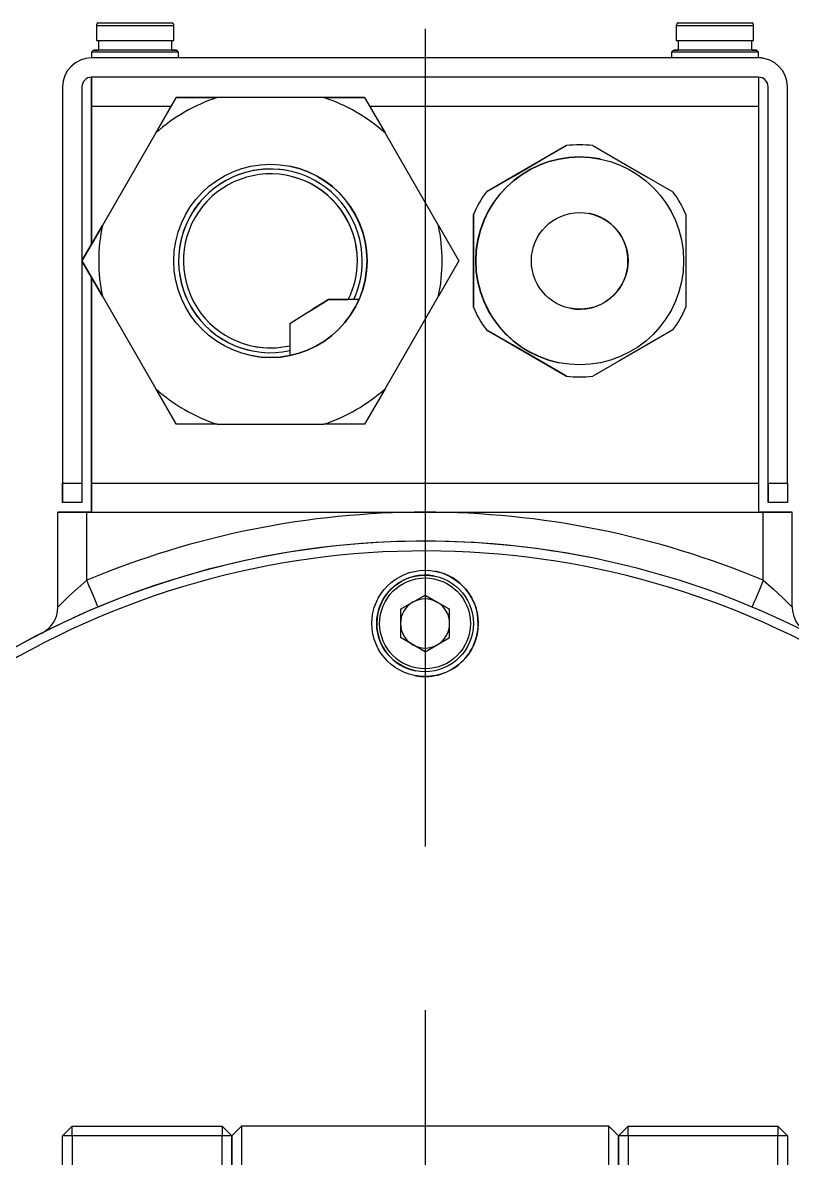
# Model space of a CAD drawing. Extents: x 4154 to 4364, y 2392 to 2546.
# Drawn here: x 4268.57 to 4274.85, y 2464.67 to 2473.93 of the extents above; entities that cross this region are included whole.
import ezdxf

# ---------------------------------------------------------------- set-up
doc = ezdxf.new("R2010")
doc.units = 0
doc.header["$LTSCALE"] = 1.5
doc.header["$MEASUREMENT"] = 0
doc.linetypes.add('CENTER', pattern=[10.16, 6.35, -1.27, 1.27, -1.27])
doc.layers.get('0').update_dxf_attribs({"color": 2})
doc.layers.add('SL', color=7, linetype='Continuous')

msp = doc.modelspace()

# ---------------------------------------------------------------- linework, layer by layer
at = {"color": 7, "linetype": 'Continuous'}
for p, q in [((4269.17588, 2473.90887), (4269.17588, 2473.78709)), ((4269.17588, 2473.90887), (4269.1799, 2473.90887)), ((4269.1799, 2473.90887), (4269.20852, 2473.90887)), ((4269.18744, 2473.93173), (4269.18753, 2473.93173)), ((4269.18753, 2473.93173), (4269.20476, 2473.93173)), ((4269.20476, 2473.93173), (4269.25003, 2473.93173)), ((4269.20852, 2473.90887), (4269.26227, 2473.90887)), ((4269.25003, 2473.93173), (4269.31892, 2473.93173)), ((4269.26227, 2473.90887), (4269.33636, 2473.90887)), ((4269.31892, 2473.93173), (4269.40467, 2473.93173)), ((4269.33636, 2473.90887), (4269.42422, 2473.90887)), ((4269.40467, 2473.93173), (4269.4989, 2473.93173)), ((4269.42422, 2473.90887), (4269.51803, 2473.90887)), ((4269.4989, 2473.93173), (4269.59237, 2473.93173)), ((4269.51803, 2473.90887), (4269.60946, 2473.90887)), ((4269.59237, 2473.93173), (4269.67595, 2473.93173)), ((4269.60946, 2473.90887), (4269.69038, 2473.90887)), ((4269.67595, 2473.93173), (4269.74145, 2473.93173)), ((4269.69038, 2473.90887), (4269.75362, 2473.90887)), ((4269.74145, 2473.93173), (4269.78246, 2473.93173)), ((4269.75362, 2473.90887), (4269.79353, 2473.90887)), ((4269.78246, 2473.93173), (4269.79505, 2473.93173)), ((4269.79353, 2473.90887), (4269.80661, 2473.90887)), ((4269.80661, 2473.78709), (4269.80661, 2473.90887)), ((4273.90636, 2473.90887), (4273.90636, 2473.78709)), ((4273.90636, 2473.90887), (4273.91038, 2473.90887)), ((4273.91038, 2473.90887), (4273.93901, 2473.90887)), ((4273.91792, 2473.93173), (4273.91801, 2473.93173)), ((4273.91801, 2473.93173), (4273.93524, 2473.93173)), ((4273.93524, 2473.93173), (4273.98051, 2473.93173)), ((4273.93901, 2473.90887), (4273.99275, 2473.90887)), ((4273.98051, 2473.93173), (4274.0494, 2473.93173)), ((4273.99275, 2473.90887), (4274.06684, 2473.90887)), ((4274.0494, 2473.93173), (4274.13515, 2473.93173)), ((4274.06684, 2473.90887), (4274.1547, 2473.90887)), ((4274.13515, 2473.93173), (4274.22938, 2473.93173)), ((4274.1547, 2473.90887), (4274.24851, 2473.90887)), ((4274.22938, 2473.93173), (4274.32286, 2473.93173)), ((4274.24851, 2473.90887), (4274.33994, 2473.90887)), ((4274.32286, 2473.93173), (4274.40643, 2473.93173)), ((4274.33994, 2473.90887), (4274.42086, 2473.90887)), ((4274.40643, 2473.93173), (4274.47193, 2473.93173)), ((4274.42086, 2473.90887), (4274.4841, 2473.90887)), ((4274.47193, 2473.93173), (4274.51294, 2473.93173)), ((4274.4841, 2473.90887), (4274.52402, 2473.90887)), ((4274.51294, 2473.93173), (4274.52553, 2473.93173)), ((4274.52402, 2473.90887), (4274.53709, 2473.90887)), ((4274.53709, 2473.78709), (4274.53709, 2473.90887)), ((4269.17588, 2473.78709), (4269.1799, 2473.78709)), ((4269.1799, 2473.78709), (4269.20852, 2473.78709)), ((4269.19165, 2473.78709), (4269.19165, 2473.70824)), ((4269.19165, 2473.78709), (4269.19188, 2473.78709)), ((4269.19188, 2473.78709), (4269.20936, 2473.78709)), ((4269.20852, 2473.78709), (4269.26227, 2473.78709)), ((4269.20936, 2473.78709), (4269.25308, 2473.78709)), ((4269.25308, 2473.78709), (4269.31897, 2473.78709)), ((4269.26227, 2473.78709), (4269.33636, 2473.78709)), ((4269.31897, 2473.78709), (4269.4009, 2473.78709)), ((4269.33636, 2473.78709), (4269.42422, 2473.78709)), ((4269.4009, 2473.78709), (4269.49124, 2473.78709)), ((4269.42422, 2473.78709), (4269.51803, 2473.78709)), ((4269.49124, 2473.78709), (4269.58158, 2473.78709)), ((4269.51803, 2473.78709), (4269.60946, 2473.78709)), ((4269.58158, 2473.78709), (4269.66351, 2473.78709)), ((4269.60946, 2473.78709), (4269.69038, 2473.78709)), ((4269.66351, 2473.78709), (4269.72941, 2473.78709)), ((4269.69038, 2473.78709), (4269.75362, 2473.78709)), ((4269.72941, 2473.78709), (4269.77313, 2473.78709)), ((4269.75362, 2473.78709), (4269.79353, 2473.78709)), ((4269.77313, 2473.78709), (4269.79061, 2473.78709)), ((4269.79061, 2473.78709), (4269.79084, 2473.78709)), ((4269.79084, 2473.70824), (4269.79084, 2473.78709)), ((4269.79353, 2473.78709), (4269.80661, 2473.78709)), ((4273.90636, 2473.78709), (4273.91038, 2473.78709)), ((4273.91038, 2473.78709), (4273.93901, 2473.78709)), ((4273.92213, 2473.78709), (4273.92213, 2473.70824)), ((4273.92213, 2473.78709), (4273.92236, 2473.78709)), ((4273.92236, 2473.78709), (4273.93984, 2473.78709)), ((4273.93901, 2473.78709), (4273.99275, 2473.78709)), ((4273.93984, 2473.78709), (4273.98356, 2473.78709)), ((4273.98356, 2473.78709), (4274.04946, 2473.78709)), ((4273.99275, 2473.78709), (4274.06684, 2473.78709)), ((4274.04946, 2473.78709), (4274.13139, 2473.78709)), ((4274.06684, 2473.78709), (4274.1547, 2473.78709)), ((4274.13139, 2473.78709), (4274.22173, 2473.78709)), ((4274.1547, 2473.78709), (4274.24851, 2473.78709)), ((4274.22173, 2473.78709), (4274.31207, 2473.78709)), ((4274.24851, 2473.78709), (4274.33994, 2473.78709)), ((4274.31207, 2473.78709), (4274.394, 2473.78709)), ((4274.33994, 2473.78709), (4274.42086, 2473.78709)), ((4274.394, 2473.78709), (4274.45989, 2473.78709)), ((4274.42086, 2473.78709), (4274.4841, 2473.78709)), ((4274.45989, 2473.78709), (4274.50361, 2473.78709)), ((4274.4841, 2473.78709), (4274.52402, 2473.78709)), ((4274.50361, 2473.78709), (4274.52109, 2473.78709)), ((4274.52109, 2473.78709), (4274.52132, 2473.78709)), ((4274.52132, 2473.70824), (4274.52132, 2473.78709)), ((4274.52402, 2473.78709), (4274.53709, 2473.78709)), ((4269.15223, 2473.70824), (4269.13646, 2473.69248)), ((4269.13646, 2473.69248), (4269.13646, 2473.64517)), ((4269.1366, 2473.69248), (4269.13646, 2473.69248)), ((4269.15379, 2473.69248), (4269.1366, 2473.69248)), ((4269.19833, 2473.69248), (4269.15379, 2473.69248)), ((4269.1802, 2473.70824), (4269.15427, 2473.70824)), ((4269.15427, 2473.70824), (4269.15828, 2473.70824)), ((4269.15828, 2473.70824), (4269.19165, 2473.70824)), ((4269.23377, 2473.70824), (4269.1802, 2473.70824)), ((4269.26659, 2473.69248), (4269.19833, 2473.69248)), ((4269.31022, 2473.70824), (4269.23377, 2473.70824)), ((4269.35305, 2473.69248), (4269.26659, 2473.69248)), ((4269.40275, 2473.70824), (4269.31022, 2473.70824)), ((4269.45071, 2473.69248), (4269.35305, 2473.69248)), ((4269.50314, 2473.70824), (4269.40275, 2473.70824)), ((4269.55165, 2473.69248), (4269.45071, 2473.69248)), ((4269.60248, 2473.70824), (4269.50314, 2473.70824)), ((4269.6477, 2473.69248), (4269.55165, 2473.69248)), ((4269.69193, 2473.70824), (4269.60248, 2473.70824)), ((4269.73107, 2473.69248), (4269.6477, 2473.69248)), ((4269.76355, 2473.70824), (4269.69193, 2473.70824)), ((4269.79502, 2473.69248), (4269.73107, 2473.69248)), ((4269.81098, 2473.70824), (4269.76355, 2473.70824)), ((4269.79084, 2473.70824), (4269.81891, 2473.70824)), ((4269.83435, 2473.69248), (4269.79502, 2473.69248)), ((4269.83, 2473.70824), (4269.81098, 2473.70824)), ((4269.81891, 2473.70824), (4269.83, 2473.70824)), ((4269.84603, 2473.69248), (4269.83026, 2473.70824)), ((4269.84603, 2473.69248), (4269.83435, 2473.69248)), ((4269.84603, 2473.64517), (4269.84603, 2473.69248)), ((4273.88271, 2473.70824), (4273.86694, 2473.69248)), ((4273.86694, 2473.69248), (4273.86694, 2473.64517)), ((4273.86708, 2473.69248), (4273.86694, 2473.69248)), ((4273.88428, 2473.69248), (4273.86708, 2473.69248)), ((4273.92881, 2473.69248), (4273.88428, 2473.69248)), ((4273.91068, 2473.70824), (4273.88475, 2473.70824)), ((4273.88475, 2473.70824), (4273.88876, 2473.70824)), ((4273.88876, 2473.70824), (4273.92213, 2473.70824)), ((4273.96425, 2473.70824), (4273.91068, 2473.70824)), ((4273.99707, 2473.69248), (4273.92881, 2473.69248)), ((4274.0407, 2473.70824), (4273.96425, 2473.70824)), ((4274.08353, 2473.69248), (4273.99707, 2473.69248)), ((4274.13323, 2473.70824), (4274.0407, 2473.70824)), ((4274.18119, 2473.69248), (4274.08353, 2473.69248)), ((4274.23362, 2473.70824), (4274.13323, 2473.70824)), ((4274.28213, 2473.69248), (4274.18119, 2473.69248)), ((4274.33296, 2473.70824), (4274.23362, 2473.70824)), ((4274.37818, 2473.69248), (4274.28213, 2473.69248)), ((4274.42241, 2473.70824), (4274.33296, 2473.70824)), ((4274.46155, 2473.69248), (4274.37818, 2473.69248)), ((4274.49403, 2473.70824), (4274.42241, 2473.70824)), ((4274.5255, 2473.69248), (4274.46155, 2473.69248)), ((4274.54146, 2473.70824), (4274.49403, 2473.70824)), ((4274.52132, 2473.70824), (4274.54939, 2473.70824)), ((4274.56483, 2473.69248), (4274.5255, 2473.69248)), ((4274.56048, 2473.70824), (4274.54146, 2473.70824)), ((4274.54939, 2473.70824), (4274.56048, 2473.70824)), ((4274.57651, 2473.69248), (4274.56074, 2473.70824)), ((4274.57651, 2473.69248), (4274.56483, 2473.69248)), ((4274.57651, 2473.64517), (4274.57651, 2473.69248)), ((4274.57651, 2473.64517), (4269.13646, 2473.64517)), ((4269.13646, 2473.64517), (4269.13646, 2473.64517)), ((4269.13646, 2473.64517), (4269.13646, 2473.64517)), ((4273.86694, 2473.64517), (4269.84603, 2473.64517)), ((4274.57651, 2473.64517), (4274.57651, 2473.64517)), ((4274.62318, 2473.64052), (4274.62318, 2473.64052)), ((4274.57651, 2473.48749), (4269.13646, 2473.48749)), ((4269.13646, 2473.32981), (4269.13646, 2473.48749)), ((4269.13646, 2473.48749), (4269.13646, 2473.32981)), ((4269.13646, 2473.48294), (4269.13646, 2473.48749)), ((4269.13646, 2473.48749), (4269.13646, 2473.48294)), ((4274.57651, 2473.48749), (4274.57651, 2473.48294)), ((4268.89993, 2473.40865), (4268.89993, 2473.40865)), ((4268.89993, 2473.40865), (4268.89993, 2470.17615)), ((4268.89993, 2473.40865), (4268.89993, 2470.17615)), ((4269.05762, 2473.40865), (4269.05762, 2472.00145)), ((4269.13646, 2473.46948), (4269.13646, 2473.48294)), ((4269.13646, 2473.48294), (4269.13646, 2473.46948)), ((4269.13646, 2473.44763), (4269.13646, 2473.46948)), ((4269.13646, 2473.46948), (4269.13646, 2473.44763)), ((4269.13646, 2473.41821), (4269.13646, 2473.44763)), ((4269.13646, 2473.44763), (4269.13646, 2473.41821)), ((4269.13646, 2473.38237), (4269.13646, 2473.41821)), ((4269.13646, 2473.41821), (4269.13646, 2473.38237)), ((4274.57651, 2473.48294), (4274.57651, 2473.46948)), ((4274.57651, 2473.46948), (4274.57651, 2473.44763)), ((4274.57651, 2473.44763), (4274.57651, 2473.41821)), ((4274.57651, 2473.41821), (4274.57651, 2473.38237)), ((4274.65535, 2473.40865), (4274.65535, 2473.40865)), ((4274.65535, 2470.17615), (4274.65535, 2473.40865)), ((4274.65535, 2470.17615), (4274.65535, 2473.40865)), ((4274.81304, 2470.17615), (4274.81304, 2473.40865)), ((4269.13646, 2473.34148), (4269.13646, 2473.38237)), ((4269.13646, 2473.38237), (4269.13646, 2473.34148)), ((4269.13646, 2473.29711), (4269.13646, 2473.34148)), ((4269.13646, 2473.34148), (4269.13646, 2473.29711)), ((4269.13646, 2473.32981), (4269.13646, 2473.32981)), ((4269.13646, 2473.32981), (4269.13646, 2473.32981)), ((4269.13646, 2473.32981), (4269.13646, 2473.32829)), ((4269.13646, 2473.32829), (4269.13646, 2473.32981)), ((4269.13646, 2473.32829), (4269.13646, 2473.3238)), ((4269.13646, 2473.3238), (4269.13646, 2473.32829)), ((4269.13646, 2473.3238), (4269.13646, 2473.31652)), ((4269.13646, 2473.31652), (4269.13646, 2473.3238)), ((4269.13646, 2473.31652), (4269.13646, 2473.30671)), ((4269.13646, 2473.30671), (4269.13646, 2473.31652)), ((4269.13646, 2473.30671), (4269.13646, 2473.29477)), ((4269.13646, 2473.29477), (4269.13646, 2473.30671)), ((4269.65972, 2473.03238), (4269.82632, 2473.32094)), ((4269.82632, 2473.32094), (4269.65972, 2473.03238)), ((4269.82632, 2473.32094), (4269.82632, 2473.32094)), ((4269.82632, 2473.32094), (4270.15952, 2473.32094)), ((4270.15952, 2473.32094), (4269.82632, 2473.32094)), ((4271.03053, 2473.32094), (4270.15952, 2473.32094)), ((4271.03053, 2473.32094), (4270.15952, 2473.32094)), ((4271.36373, 2473.32094), (4271.03053, 2473.32094)), ((4271.03053, 2473.32094), (4271.36373, 2473.32094)), ((4271.36373, 2473.32094), (4271.36373, 2473.32094)), ((4271.36373, 2473.32094), (4271.53033, 2473.03238)), ((4274.57651, 2473.38237), (4274.57651, 2473.34148)), ((4274.57651, 2473.34148), (4274.57651, 2473.29711)), ((4269.13646, 2473.25096), (4269.13646, 2473.29711)), ((4269.13646, 2473.29711), (4269.13646, 2473.25096)), ((4269.13646, 2473.29477), (4269.13646, 2473.28114)), ((4269.13646, 2473.28114), (4269.13646, 2473.29477)), ((4269.13646, 2473.28114), (4269.13646, 2473.26635)), ((4269.13646, 2473.26635), (4269.13646, 2473.28114)), ((4269.13646, 2473.26635), (4269.13646, 2473.25096)), ((4269.13646, 2473.25096), (4269.13646, 2473.26635)), ((4269.13646, 2472.12606), (4269.13646, 2473.25096)), ((4269.13646, 2473.25096), (4269.13646, 2472.12606)), ((4269.13646, 2473.25096), (4269.13646, 2472.12606)), ((4269.13646, 2472.12606), (4269.13646, 2473.25096)), ((4269.13646, 2473.25096), (4269.78592, 2473.25096)), ((4269.13646, 2473.25096), (4269.13646, 2473.25096)), ((4271.40412, 2473.25096), (4274.57651, 2473.25096)), ((4274.57651, 2473.29711), (4274.57651, 2473.25096)), ((4274.57651, 2473.25096), (4274.57651, 2470.17615)), ((4269.65972, 2473.03238), (4269.22422, 2472.27806)), ((4269.65972, 2473.03238), (4269.22422, 2472.27806)), ((4271.96583, 2472.27806), (4271.53033, 2473.03238)), ((4273.01177, 2472.92962), (4272.35687, 2472.55151)), ((4272.79952, 2472.80708), (4273.01177, 2472.92962)), ((4273.01177, 2472.92962), (4273.01177, 2472.92962)), ((4273.22412, 2472.92962), (4273.22412, 2472.92962)), ((4273.22412, 2472.92962), (4273.44138, 2472.80419)), ((4272.57413, 2472.67695), (4272.79952, 2472.80708)), ((4273.44138, 2472.80419), (4273.66677, 2472.67406)), ((4270.7428, 2472.72377), (4270.7428, 2472.72377)), ((4272.35687, 2472.55151), (4272.57413, 2472.67695)), ((4273.66677, 2472.67406), (4273.87903, 2472.55151)), ((4272.35687, 2472.55151), (4272.35687, 2472.55151)), ((4272.25069, 2472.36761), (4272.25069, 2471.61139)), ((4272.25069, 2472.36761), (4272.25069, 2472.36761)), ((4272.25069, 2472.12961), (4272.25069, 2472.36761)), ((4273.9852, 2472.36761), (4273.9852, 2472.12961)), ((4269.05762, 2471.9895), (4269.22422, 2472.27806)), ((4269.22422, 2472.27806), (4269.05762, 2471.9895)), ((4271.96583, 2472.27806), (4272.13243, 2471.9895)), ((4272.25069, 2471.87023), (4272.25069, 2472.12961)), ((4273.9852, 2472.12961), (4273.9852, 2471.87674)), ((4269.05762, 2471.9895), (4269.22422, 2471.70094)), ((4269.05762, 2471.9895), (4269.05762, 2471.9895)), ((4269.22422, 2471.70094), (4269.05762, 2471.9895)), ((4269.05762, 2471.97755), (4269.05762, 2470.17615)), ((4272.13243, 2471.9895), (4271.96583, 2471.70094)), ((4269.13646, 2470.17615), (4269.13646, 2471.85295)), ((4269.13646, 2471.85295), (4269.13646, 2470.17615)), ((4269.13646, 2471.85295), (4269.13646, 2470.17615)), ((4269.13646, 2470.17615), (4269.13646, 2471.85295)), ((4272.25069, 2471.62004), (4272.25069, 2471.87023)), ((4273.9852, 2471.87674), (4273.9852, 2471.62004)), ((4269.22422, 2471.70094), (4269.65972, 2470.94663)), ((4269.22422, 2471.70094), (4269.65972, 2470.94663)), ((4271.06807, 2471.67414), (4270.7527, 2471.47703)), ((4271.06807, 2471.67414), (4270.75271, 2471.47703)), ((4271.01111, 2471.63854), (4270.98506, 2471.62226)), ((4270.98506, 2471.62226), (4271.01111, 2471.63854)), ((4271.01111, 2471.63854), (4270.98506, 2471.62226)), ((4270.98506, 2471.62226), (4271.01111, 2471.63854)), ((4271.01111, 2471.63854), (4270.98506, 2471.62226)), ((4270.98506, 2471.62226), (4271.01111, 2471.63854)), ((4271.01111, 2471.63854), (4270.98506, 2471.62226)), ((4270.98506, 2471.62226), (4271.01111, 2471.63854)), ((4271.01111, 2471.63854), (4270.98506, 2471.62226)), ((4270.98506, 2471.62226), (4271.01111, 2471.63854)), ((4271.01111, 2471.63854), (4270.98506, 2471.62226)), ((4270.98506, 2471.62226), (4271.01111, 2471.63854)), ((4271.01414, 2471.64043), (4270.98923, 2471.62486)), ((4270.98923, 2471.62486), (4271.01414, 2471.64043)), ((4271.01414, 2471.64043), (4270.98923, 2471.62486)), ((4270.98923, 2471.62486), (4271.01414, 2471.64043)), ((4271.01414, 2471.64043), (4270.98923, 2471.62486)), ((4270.98923, 2471.62486), (4271.01414, 2471.64043)), ((4271.01414, 2471.64043), (4270.98923, 2471.62486)), ((4270.98923, 2471.62486), (4271.01414, 2471.64043)), ((4271.01414, 2471.64043), (4270.98923, 2471.62486)), ((4270.98923, 2471.62486), (4271.01414, 2471.64043)), ((4271.01414, 2471.64043), (4270.98923, 2471.62486)), ((4270.98923, 2471.62486), (4271.01414, 2471.64043)), ((4271.0391, 2471.65603), (4271.01111, 2471.63854)), ((4271.01111, 2471.63854), (4271.0391, 2471.65603)), ((4271.0391, 2471.65603), (4271.01111, 2471.63854)), ((4271.01111, 2471.63854), (4271.0391, 2471.65603)), ((4271.0391, 2471.65603), (4271.01111, 2471.63854)), ((4271.01111, 2471.63854), (4271.0391, 2471.65603)), ((4271.0391, 2471.65603), (4271.01111, 2471.63854)), ((4271.01111, 2471.63854), (4271.0391, 2471.65603)), ((4271.0391, 2471.65603), (4271.01111, 2471.63854)), ((4271.01111, 2471.63854), (4271.0391, 2471.65603)), ((4271.0391, 2471.65603), (4271.01111, 2471.63854)), ((4271.01111, 2471.63854), (4271.0391, 2471.65603)), ((4271.04069, 2471.65702), (4271.01414, 2471.64043)), ((4271.01414, 2471.64043), (4271.04069, 2471.65702)), ((4271.04069, 2471.65702), (4271.01414, 2471.64043)), ((4271.01414, 2471.64043), (4271.04069, 2471.65702)), ((4271.04069, 2471.65702), (4271.01414, 2471.64043)), ((4271.01414, 2471.64043), (4271.04069, 2471.65702)), ((4271.04069, 2471.65702), (4271.01414, 2471.64043)), ((4271.01414, 2471.64043), (4271.04069, 2471.65702)), ((4271.04069, 2471.65702), (4271.01414, 2471.64043)), ((4271.01414, 2471.64043), (4271.04069, 2471.65702)), ((4271.04069, 2471.65702), (4271.01414, 2471.64043)), ((4271.01414, 2471.64043), (4271.04069, 2471.65702)), ((4271.06807, 2471.67414), (4271.0391, 2471.65603)), ((4271.0391, 2471.65603), (4271.06807, 2471.67414)), ((4271.06807, 2471.67414), (4271.0391, 2471.65603)), ((4271.0391, 2471.65603), (4271.06807, 2471.67414)), ((4271.06807, 2471.67414), (4271.0391, 2471.65603)), ((4271.0391, 2471.65603), (4271.06807, 2471.67414)), ((4271.06807, 2471.67414), (4271.0391, 2471.65603)), ((4271.0391, 2471.65603), (4271.06807, 2471.67414)), ((4271.06807, 2471.67414), (4271.0391, 2471.65603)), ((4271.0391, 2471.65603), (4271.06807, 2471.67414)), ((4271.06807, 2471.67414), (4271.0391, 2471.65603)), ((4271.0391, 2471.65603), (4271.06807, 2471.67414)), ((4271.06807, 2471.67414), (4271.04069, 2471.65702)), ((4271.04069, 2471.65702), (4271.06807, 2471.67414)), ((4271.06807, 2471.67414), (4271.04069, 2471.65702)), ((4271.04069, 2471.65702), (4271.06807, 2471.67414)), ((4271.06807, 2471.67414), (4271.04069, 2471.65702)), ((4271.04069, 2471.65702), (4271.06807, 2471.67414)), ((4271.06807, 2471.67414), (4271.04069, 2471.65702)), ((4271.04069, 2471.65702), (4271.06807, 2471.67414)), ((4271.06807, 2471.67414), (4271.04069, 2471.65702)), ((4271.04069, 2471.65702), (4271.06807, 2471.67414)), ((4271.06807, 2471.67414), (4271.04069, 2471.65702)), ((4271.04069, 2471.65702), (4271.06807, 2471.67414)), ((4271.31762, 2471.67414), (4271.06807, 2471.67414)), ((4271.31762, 2471.67414), (4271.06807, 2471.67414)), ((4271.06807, 2471.67414), (4271.06807, 2471.67414)), ((4271.06807, 2471.67414), (4271.06807, 2471.67414)), ((4271.06807, 2471.67414), (4271.06807, 2471.67414)), ((4271.06807, 2471.67414), (4271.06807, 2471.67414)), ((4271.06807, 2471.67414), (4271.06807, 2471.67414)), ((4271.06807, 2471.67414), (4271.06807, 2471.67414)), ((4271.06807, 2471.67414), (4271.06807, 2471.67414)), ((4271.06807, 2471.67414), (4271.06807, 2471.67414)), ((4271.06807, 2471.67414), (4271.06807, 2471.67414)), ((4271.06807, 2471.67414), (4271.06807, 2471.67414)), ((4271.06807, 2471.67414), (4271.06807, 2471.67414)), ((4271.06807, 2471.67414), (4271.06807, 2471.67414)), ((4271.06807, 2471.67414), (4271.06807, 2471.67414)), ((4271.06807, 2471.67414), (4271.12841, 2471.67414)), ((4271.12841, 2471.67414), (4271.06807, 2471.67414)), ((4271.06807, 2471.67414), (4271.12841, 2471.67414)), ((4271.12841, 2471.67414), (4271.06807, 2471.67414)), ((4271.06807, 2471.67414), (4271.12841, 2471.67414)), ((4271.12841, 2471.67414), (4271.06807, 2471.67414)), ((4271.06807, 2471.67414), (4271.12841, 2471.67414)), ((4271.12841, 2471.67414), (4271.06807, 2471.67414)), ((4271.06807, 2471.67414), (4271.12841, 2471.67414)), ((4271.12841, 2471.67414), (4271.06807, 2471.67414)), ((4271.06807, 2471.67414), (4271.12841, 2471.67414)), ((4271.12841, 2471.67414), (4271.06807, 2471.67414)), ((4271.06807, 2471.67414), (4271.12841, 2471.67414)), ((4271.12841, 2471.67414), (4271.06807, 2471.67414)), ((4271.06807, 2471.67414), (4271.12841, 2471.67414)), ((4271.12841, 2471.67414), (4271.06807, 2471.67414)), ((4271.06807, 2471.67414), (4271.12841, 2471.67414)), ((4271.12841, 2471.67414), (4271.06807, 2471.67414)), ((4271.06807, 2471.67414), (4271.12841, 2471.67414)), ((4271.12841, 2471.67414), (4271.06807, 2471.67414)), ((4271.06807, 2471.67414), (4271.12841, 2471.67414)), ((4271.12841, 2471.67414), (4271.06807, 2471.67414)), ((4271.06807, 2471.67414), (4271.12841, 2471.67414)), ((4271.12841, 2471.67414), (4271.06807, 2471.67414)), ((4271.12841, 2471.67414), (4271.17957, 2471.67414)), ((4271.17957, 2471.67414), (4271.12841, 2471.67414)), ((4271.12841, 2471.67414), (4271.17957, 2471.67414)), ((4271.17957, 2471.67414), (4271.12841, 2471.67414)), ((4271.12841, 2471.67414), (4271.17957, 2471.67414)), ((4271.17957, 2471.67414), (4271.12841, 2471.67414)), ((4271.12841, 2471.67414), (4271.17957, 2471.67414)), ((4271.17957, 2471.67414), (4271.12841, 2471.67414)), ((4271.12841, 2471.67414), (4271.17957, 2471.67414)), ((4271.17957, 2471.67414), (4271.12841, 2471.67414)), ((4271.12841, 2471.67414), (4271.17957, 2471.67414)), ((4271.17957, 2471.67414), (4271.12841, 2471.67414)), ((4271.12841, 2471.67414), (4271.17957, 2471.67414)), ((4271.17957, 2471.67414), (4271.12841, 2471.67414)), ((4271.12841, 2471.67414), (4271.17957, 2471.67414)), ((4271.17957, 2471.67414), (4271.12841, 2471.67414)), ((4271.12841, 2471.67414), (4271.17957, 2471.67414)), ((4271.17957, 2471.67414), (4271.12841, 2471.67414)), ((4271.12841, 2471.67414), (4271.17957, 2471.67414)), ((4271.17957, 2471.67414), (4271.12841, 2471.67414)), ((4271.12841, 2471.67414), (4271.17957, 2471.67414)), ((4271.17957, 2471.67414), (4271.12841, 2471.67414)), ((4271.12841, 2471.67414), (4271.17957, 2471.67414)), ((4271.17957, 2471.67414), (4271.12841, 2471.67414)), ((4271.17957, 2471.67414), (4271.21375, 2471.67414)), ((4271.21375, 2471.67414), (4271.17957, 2471.67414)), ((4271.17957, 2471.67414), (4271.21375, 2471.67414)), ((4271.21375, 2471.67414), (4271.17957, 2471.67414)), ((4271.17957, 2471.67414), (4271.21375, 2471.67414)), ((4271.21375, 2471.67414), (4271.17957, 2471.67414)), ((4271.17957, 2471.67414), (4271.21375, 2471.67414)), ((4271.21375, 2471.67414), (4271.17957, 2471.67414)), ((4271.17957, 2471.67414), (4271.21375, 2471.67414)), ((4271.21375, 2471.67414), (4271.17957, 2471.67414)), ((4271.17957, 2471.67414), (4271.21375, 2471.67414)), ((4271.21375, 2471.67414), (4271.17957, 2471.67414)), ((4271.17957, 2471.67414), (4271.21375, 2471.67414)), ((4271.21375, 2471.67414), (4271.17957, 2471.67414)), ((4271.17957, 2471.67414), (4271.21375, 2471.67414)), ((4271.21375, 2471.67414), (4271.17957, 2471.67414)), ((4271.17957, 2471.67414), (4271.21375, 2471.67414)), ((4271.21375, 2471.67414), (4271.17957, 2471.67414)), ((4271.17957, 2471.67414), (4271.21375, 2471.67414)), ((4271.21375, 2471.67414), (4271.17957, 2471.67414)), ((4271.17957, 2471.67414), (4271.21375, 2471.67414)), ((4271.21375, 2471.67414), (4271.17957, 2471.67414)), ((4271.17957, 2471.67414), (4271.21375, 2471.67414)), ((4271.21375, 2471.67414), (4271.17957, 2471.67414)), ((4271.21375, 2471.67414), (4271.22575, 2471.67414)), ((4271.22575, 2471.67414), (4271.21375, 2471.67414)), ((4271.21375, 2471.67414), (4271.22575, 2471.67414)), ((4271.22575, 2471.67414), (4271.21375, 2471.67414)), ((4271.21375, 2471.67414), (4271.22575, 2471.67414)), ((4271.22575, 2471.67414), (4271.21375, 2471.67414)), ((4271.21375, 2471.67414), (4271.22575, 2471.67414)), ((4271.22575, 2471.67414), (4271.21375, 2471.67414)), ((4271.21375, 2471.67414), (4271.22575, 2471.67414)), ((4271.22575, 2471.67414), (4271.21375, 2471.67414)), ((4271.21375, 2471.67414), (4271.22575, 2471.67414)), ((4271.22575, 2471.67414), (4271.21375, 2471.67414)), ((4271.21375, 2471.67414), (4271.22575, 2471.67414)), ((4271.22575, 2471.67414), (4271.21375, 2471.67414)), ((4271.21375, 2471.67414), (4271.22575, 2471.67414)), ((4271.22575, 2471.67414), (4271.21375, 2471.67414)), ((4271.21375, 2471.67414), (4271.22575, 2471.67414)), ((4271.22575, 2471.67414), (4271.21375, 2471.67414)), ((4271.21375, 2471.67414), (4271.22575, 2471.67414)), ((4271.22575, 2471.67414), (4271.21375, 2471.67414)), ((4271.21375, 2471.67414), (4271.22575, 2471.67414)), ((4271.22575, 2471.67414), (4271.21375, 2471.67414)), ((4271.21375, 2471.67414), (4271.22575, 2471.67414)), ((4271.22575, 2471.67414), (4271.21375, 2471.67414)), ((4271.31762, 2471.67414), (4271.30459, 2471.67414)), ((4271.30459, 2471.67414), (4271.30459, 2471.67414)), ((4271.30459, 2471.67414), (4271.31762, 2471.67414)), ((4271.31762, 2471.67414), (4271.30459, 2471.67414)), ((4271.30459, 2471.67414), (4271.30459, 2471.67414)), ((4271.30459, 2471.67414), (4271.31762, 2471.67414)), ((4271.31762, 2471.67414), (4271.30459, 2471.67414)), ((4271.30459, 2471.67414), (4271.30459, 2471.67414)), ((4271.30459, 2471.67414), (4271.31762, 2471.67414)), ((4271.31762, 2471.67414), (4271.30459, 2471.67414)), ((4271.30459, 2471.67414), (4271.30459, 2471.67414)), ((4271.30459, 2471.67414), (4271.31762, 2471.67414)), ((4271.31762, 2471.67414), (4271.30459, 2471.67414)), ((4271.30459, 2471.67414), (4271.30459, 2471.67414)), ((4271.30459, 2471.67414), (4271.31762, 2471.67414)), ((4271.31762, 2471.67414), (4271.30459, 2471.67414)), ((4271.30459, 2471.67414), (4271.30459, 2471.67414)), ((4271.30459, 2471.67414), (4271.31762, 2471.67414)), ((4271.31762, 2471.67414), (4271.30459, 2471.67414)), ((4271.30459, 2471.67414), (4271.30459, 2471.67414)), ((4271.30459, 2471.67414), (4271.31762, 2471.67414)), ((4271.31762, 2471.67414), (4271.30459, 2471.67414)), ((4271.30459, 2471.67414), (4271.30459, 2471.67414)), ((4271.30459, 2471.67414), (4271.31762, 2471.67414)), ((4271.31762, 2471.67414), (4271.30459, 2471.67414)), ((4271.30459, 2471.67414), (4271.30459, 2471.67414)), ((4271.30459, 2471.67414), (4271.31762, 2471.67414)), ((4271.31762, 2471.67414), (4271.30459, 2471.67414)), ((4271.30459, 2471.67414), (4271.30459, 2471.67414)), ((4271.30459, 2471.67414), (4271.31762, 2471.67414)), ((4271.31762, 2471.67414), (4271.30459, 2471.67414)), ((4271.30459, 2471.67414), (4271.30459, 2471.67414)), ((4271.30459, 2471.67414), (4271.31762, 2471.67414)), ((4271.31762, 2471.67414), (4271.30459, 2471.67414)), ((4271.30459, 2471.67414), (4271.30459, 2471.67414)), ((4271.30459, 2471.67414), (4271.31762, 2471.67414)), ((4271.53033, 2470.94663), (4271.96583, 2471.70094)), ((4270.91278, 2471.57708), (4270.91039, 2471.57559)), ((4270.91039, 2471.57559), (4270.91278, 2471.57708)), ((4270.91278, 2471.57708), (4270.91039, 2471.57559)), ((4270.91039, 2471.57559), (4270.91278, 2471.57708)), ((4270.91278, 2471.57708), (4270.91039, 2471.57559)), ((4270.91039, 2471.57559), (4270.91278, 2471.57708)), ((4270.91278, 2471.57708), (4270.91039, 2471.57559)), ((4270.91039, 2471.57559), (4270.91278, 2471.57708)), ((4270.91278, 2471.57708), (4270.91039, 2471.57559)), ((4270.91039, 2471.57559), (4270.91278, 2471.57708)), ((4270.91278, 2471.57708), (4270.91039, 2471.57559)), ((4270.91039, 2471.57559), (4270.91278, 2471.57708)), ((4270.91641, 2471.57935), (4270.91106, 2471.57601)), ((4270.91106, 2471.57601), (4270.91641, 2471.57935)), ((4270.91641, 2471.57935), (4270.91106, 2471.57601)), ((4270.91106, 2471.57601), (4270.91641, 2471.57935)), ((4270.91641, 2471.57935), (4270.91106, 2471.57601)), ((4270.91106, 2471.57601), (4270.91641, 2471.57935)), ((4270.91641, 2471.57935), (4270.91106, 2471.57601)), ((4270.91106, 2471.57601), (4270.91641, 2471.57935)), ((4270.91641, 2471.57935), (4270.91106, 2471.57601)), ((4270.91106, 2471.57601), (4270.91641, 2471.57935)), ((4270.91641, 2471.57935), (4270.91106, 2471.57601)), ((4270.91106, 2471.57601), (4270.91641, 2471.57935)), ((4270.91106, 2471.57601), (4270.91106, 2471.57601)), ((4270.91106, 2471.57601), (4270.91106, 2471.57601)), ((4270.91106, 2471.57601), (4270.91106, 2471.57601)), ((4270.91106, 2471.57601), (4270.91106, 2471.57601)), ((4270.91106, 2471.57601), (4270.91106, 2471.57601)), ((4270.91106, 2471.57601), (4270.91106, 2471.57601)), ((4270.9199, 2471.58153), (4270.91278, 2471.57708)), ((4270.91278, 2471.57708), (4270.9199, 2471.58153)), ((4270.9199, 2471.58153), (4270.91278, 2471.57708)), ((4270.91278, 2471.57708), (4270.9199, 2471.58153)), ((4270.9199, 2471.58153), (4270.91278, 2471.57708)), ((4270.91278, 2471.57708), (4270.9199, 2471.58153)), ((4270.9199, 2471.58153), (4270.91278, 2471.57708)), ((4270.91278, 2471.57708), (4270.9199, 2471.58153)), ((4270.9199, 2471.58153), (4270.91278, 2471.57708)), ((4270.91278, 2471.57708), (4270.9199, 2471.58153)), ((4270.9199, 2471.58153), (4270.91278, 2471.57708)), ((4270.91278, 2471.57708), (4270.9199, 2471.58153)), ((4270.92692, 2471.58592), (4270.91641, 2471.57935)), ((4270.91641, 2471.57935), (4270.92692, 2471.58592)), ((4270.92692, 2471.58592), (4270.91641, 2471.57935)), ((4270.91641, 2471.57935), (4270.92692, 2471.58592)), ((4270.92692, 2471.58592), (4270.91641, 2471.57935)), ((4270.91641, 2471.57935), (4270.92692, 2471.58592)), ((4270.92692, 2471.58592), (4270.91641, 2471.57935)), ((4270.91641, 2471.57935), (4270.92692, 2471.58592)), ((4270.92692, 2471.58592), (4270.91641, 2471.57935)), ((4270.91641, 2471.57935), (4270.92692, 2471.58592)), ((4270.92692, 2471.58592), (4270.91641, 2471.57935)), ((4270.91641, 2471.57935), (4270.92692, 2471.58592)), ((4270.93151, 2471.58879), (4270.9199, 2471.58153)), ((4270.9199, 2471.58153), (4270.93151, 2471.58879)), ((4270.93151, 2471.58879), (4270.9199, 2471.58153)), ((4270.9199, 2471.58153), (4270.93151, 2471.58879)), ((4270.93151, 2471.58879), (4270.9199, 2471.58153)), ((4270.9199, 2471.58153), (4270.93151, 2471.58879)), ((4270.93151, 2471.58879), (4270.9199, 2471.58153)), ((4270.9199, 2471.58153), (4270.93151, 2471.58879)), ((4270.93151, 2471.58879), (4270.9199, 2471.58153)), ((4270.9199, 2471.58153), (4270.93151, 2471.58879)), ((4270.93151, 2471.58879), (4270.9199, 2471.58153)), ((4270.9199, 2471.58153), (4270.93151, 2471.58879)), ((4270.94224, 2471.59549), (4270.92692, 2471.58592)), ((4270.92692, 2471.58592), (4270.94224, 2471.59549)), ((4270.94224, 2471.59549), (4270.92692, 2471.58592)), ((4270.92692, 2471.58592), (4270.94224, 2471.59549)), ((4270.94224, 2471.59549), (4270.92692, 2471.58592)), ((4270.92692, 2471.58592), (4270.94224, 2471.59549)), ((4270.94224, 2471.59549), (4270.92692, 2471.58592)), ((4270.92692, 2471.58592), (4270.94224, 2471.59549)), ((4270.94224, 2471.59549), (4270.92692, 2471.58592)), ((4270.92692, 2471.58592), (4270.94224, 2471.59549)), ((4270.94224, 2471.59549), (4270.92692, 2471.58592)), ((4270.92692, 2471.58592), (4270.94224, 2471.59549)), ((4270.94728, 2471.59864), (4270.93151, 2471.58879)), ((4270.93151, 2471.58879), (4270.94728, 2471.59864)), ((4270.94728, 2471.59864), (4270.93151, 2471.58879)), ((4270.93151, 2471.58879), (4270.94728, 2471.59864)), ((4270.94728, 2471.59864), (4270.93151, 2471.58879)), ((4270.93151, 2471.58879), (4270.94728, 2471.59864)), ((4270.94728, 2471.59864), (4270.93151, 2471.58879)), ((4270.93151, 2471.58879), (4270.94728, 2471.59864)), ((4270.94728, 2471.59864), (4270.93151, 2471.58879)), ((4270.93151, 2471.58879), (4270.94728, 2471.59864)), ((4270.94728, 2471.59864), (4270.93151, 2471.58879)), ((4270.93151, 2471.58879), (4270.94728, 2471.59864)), ((4270.96184, 2471.60774), (4270.94224, 2471.59549)), ((4270.94224, 2471.59549), (4270.96184, 2471.60774)), ((4270.96184, 2471.60774), (4270.94224, 2471.59549)), ((4270.94224, 2471.59549), (4270.96184, 2471.60774)), ((4270.96184, 2471.60774), (4270.94224, 2471.59549)), ((4270.94224, 2471.59549), (4270.96184, 2471.60774)), ((4270.96184, 2471.60774), (4270.94224, 2471.59549)), ((4270.94224, 2471.59549), (4270.96184, 2471.60774)), ((4270.96184, 2471.60774), (4270.94224, 2471.59549)), ((4270.94224, 2471.59549), (4270.96184, 2471.60774)), ((4270.96184, 2471.60774), (4270.94224, 2471.59549)), ((4270.94224, 2471.59549), (4270.96184, 2471.60774)), ((4270.96671, 2471.61079), (4270.94728, 2471.59864)), ((4270.94728, 2471.59864), (4270.96671, 2471.61079)), ((4270.96671, 2471.61079), (4270.94728, 2471.59864)), ((4270.94728, 2471.59864), (4270.96671, 2471.61079)), ((4270.96671, 2471.61079), (4270.94728, 2471.59864)), ((4270.94728, 2471.59864), (4270.96671, 2471.61079)), ((4270.96671, 2471.61079), (4270.94728, 2471.59864)), ((4270.94728, 2471.59864), (4270.96671, 2471.61079)), ((4270.96671, 2471.61079), (4270.94728, 2471.59864)), ((4270.94728, 2471.59864), (4270.96671, 2471.61079)), ((4270.96671, 2471.61079), (4270.94728, 2471.59864)), ((4270.94728, 2471.59864), (4270.96671, 2471.61079)), ((4270.98506, 2471.62226), (4270.96184, 2471.60774)), ((4270.96184, 2471.60774), (4270.98506, 2471.62226)), ((4270.98506, 2471.62226), (4270.96184, 2471.60774)), ((4270.96184, 2471.60774), (4270.98506, 2471.62226)), ((4270.98506, 2471.62226), (4270.96184, 2471.60774)), ((4270.96184, 2471.60774), (4270.98506, 2471.62226)), ((4270.98506, 2471.62226), (4270.96184, 2471.60774)), ((4270.96184, 2471.60774), (4270.98506, 2471.62226)), ((4270.98506, 2471.62226), (4270.96184, 2471.60774)), ((4270.96184, 2471.60774), (4270.98506, 2471.62226)), ((4270.98506, 2471.62226), (4270.96184, 2471.60774)), ((4270.96184, 2471.60774), (4270.98506, 2471.62226)), ((4270.98923, 2471.62486), (4270.96671, 2471.61079)), ((4270.96671, 2471.61079), (4270.98923, 2471.62486)), ((4270.98923, 2471.62486), (4270.96671, 2471.61079)), ((4270.96671, 2471.61079), (4270.98923, 2471.62486)), ((4270.98923, 2471.62486), (4270.96671, 2471.61079)), ((4270.96671, 2471.61079), (4270.98923, 2471.62486)), ((4270.98923, 2471.62486), (4270.96671, 2471.61079)), ((4270.96671, 2471.61079), (4270.98923, 2471.62486)), ((4270.98923, 2471.62486), (4270.96671, 2471.61079)), ((4270.96671, 2471.61079), (4270.98923, 2471.62486)), ((4270.98923, 2471.62486), (4270.96671, 2471.61079)), ((4270.96671, 2471.61079), (4270.98923, 2471.62486)), ((4272.25069, 2471.61139), (4272.25069, 2471.62004)), ((4272.25069, 2471.61139), (4272.25069, 2471.61139)), ((4273.9852, 2471.62004), (4273.9852, 2471.61139)), ((4270.75271, 2471.47703), (4270.7527, 2471.47703)), ((4270.7527, 2471.47703), (4270.7527, 2471.21702)), ((4270.75271, 2471.47703), (4270.75271, 2471.21702)), ((4272.35687, 2471.42749), (4272.35687, 2471.42749)), ((4272.35687, 2471.42749), (4273.01177, 2471.04938)), ((4272.56912, 2471.30495), (4272.35687, 2471.42749)), ((4273.87903, 2471.42749), (4273.66176, 2471.30206)), ((4272.79451, 2471.17482), (4272.56912, 2471.30495)), ((4273.66176, 2471.30206), (4273.43638, 2471.17193)), ((4270.44724, 2471.25523), (4270.44724, 2471.25523)), ((4273.01177, 2471.04938), (4272.79451, 2471.17482)), ((4273.43638, 2471.17193), (4273.22412, 2471.04938)), ((4273.01177, 2471.04938), (4273.01177, 2471.04938)), ((4269.82632, 2470.65807), (4269.65972, 2470.94663)), ((4269.65972, 2470.94663), (4269.82632, 2470.65807)), ((4271.53033, 2470.94663), (4271.36373, 2470.65807)), ((4269.82632, 2470.65807), (4269.82632, 2470.65807)), ((4270.15952, 2470.65807), (4269.82632, 2470.65807)), ((4270.15952, 2470.65807), (4271.03053, 2470.65807)), ((4271.36373, 2470.65807), (4271.03053, 2470.65807)), ((4268.89993, 2470.17615), (4269.05762, 2470.17615)), ((4268.89993, 2470.17615), (4268.89993, 2470.14539)), ((4268.89993, 2470.14539), (4268.89993, 2470.17615)), ((4269.05762, 2470.17615), (4269.05762, 2470.14539)), ((4269.13646, 2470.17615), (4274.57651, 2470.17615)), ((4269.13646, 2470.17615), (4269.13646, 2470.17615)), ((4269.13646, 2470.13001), (4269.13646, 2470.17615)), ((4269.13646, 2470.17615), (4269.13646, 2470.13001)), ((4269.13646, 2470.17615), (4269.13646, 2470.16077)), ((4269.13646, 2470.16077), (4269.13646, 2470.17615)), ((4269.13646, 2470.16077), (4269.13646, 2470.14598)), ((4269.13646, 2470.14598), (4269.13646, 2470.16077)), ((4274.57651, 2470.17615), (4274.57651, 2470.13001)), ((4274.65535, 2470.17615), (4274.81304, 2470.17615)), ((4274.65535, 2470.14539), (4274.65535, 2470.17615)), ((4274.65535, 2470.17615), (4274.65535, 2470.14539)), ((4274.81304, 2470.17615), (4274.81304, 2470.14539)), ((4268.89993, 2470.14539), (4268.89993, 2470.11581)), ((4268.89993, 2470.11581), (4268.89993, 2470.14539)), ((4268.89993, 2470.11581), (4268.89993, 2470.08855)), ((4268.89993, 2470.08855), (4268.89993, 2470.11581)), ((4268.89993, 2470.08855), (4268.89993, 2470.06465)), ((4268.89993, 2470.06465), (4268.89993, 2470.08855)), ((4268.89993, 2470.06465), (4268.89993, 2470.04504)), ((4268.89993, 2470.04504), (4268.89993, 2470.06465)), ((4269.05762, 2470.14539), (4269.05762, 2470.11581)), ((4269.05762, 2470.11581), (4269.05762, 2470.08855)), ((4269.05762, 2470.08855), (4269.05762, 2470.06465)), ((4269.05762, 2470.06465), (4269.05762, 2470.04504)), ((4269.13646, 2470.14598), (4269.13646, 2470.13235)), ((4269.13646, 2470.13235), (4269.13646, 2470.14598)), ((4269.13646, 2470.13235), (4269.13646, 2470.1204)), ((4269.13646, 2470.1204), (4269.13646, 2470.13235)), ((4269.13646, 2470.08564), (4269.13646, 2470.13001)), ((4269.13646, 2470.13001), (4269.13646, 2470.08564)), ((4269.13646, 2470.1204), (4269.13646, 2470.1106)), ((4269.13646, 2470.1106), (4269.13646, 2470.1204)), ((4269.13646, 2470.1106), (4269.13646, 2470.10331)), ((4269.13646, 2470.10331), (4269.13646, 2470.1106)), ((4269.13646, 2470.10331), (4269.13646, 2470.09883)), ((4269.13646, 2470.09883), (4269.13646, 2470.10331)), ((4269.13646, 2470.09883), (4269.13646, 2470.09731)), ((4269.13646, 2470.09731), (4269.13646, 2470.09883)), ((4269.13646, 2470.09731), (4269.13646, 2470.09731)), ((4269.13646, 2470.09731), (4269.13646, 2470.09731)), ((4269.13646, 2470.04475), (4269.13646, 2470.08564)), ((4269.13646, 2470.08564), (4269.13646, 2470.04475)), ((4274.57651, 2470.13001), (4274.57651, 2470.08564)), ((4274.57651, 2470.08564), (4274.57651, 2470.04475)), ((4274.65535, 2470.11581), (4274.65535, 2470.14539)), ((4274.65535, 2470.14539), (4274.65535, 2470.11581)), ((4274.65535, 2470.08855), (4274.65535, 2470.11581)), ((4274.65535, 2470.11581), (4274.65535, 2470.08855)), ((4274.65535, 2470.06465), (4274.65535, 2470.08855)), ((4274.65535, 2470.08855), (4274.65535, 2470.06465)), ((4274.65535, 2470.04504), (4274.65535, 2470.06465)), ((4274.65535, 2470.06465), (4274.65535, 2470.04504)), ((4274.81304, 2470.14539), (4274.81304, 2470.11581)), ((4274.81304, 2470.11581), (4274.81304, 2470.08855)), ((4274.81304, 2470.08855), (4274.81304, 2470.06465)), ((4274.81304, 2470.06465), (4274.81304, 2470.04504)), ((4268.89993, 2470.04504), (4268.89993, 2470.03047)), ((4268.89993, 2470.03047), (4268.89993, 2470.04504)), ((4268.89993, 2470.03047), (4268.89993, 2470.0215)), ((4268.89993, 2470.0215), (4268.89993, 2470.03047)), ((4268.89993, 2470.0215), (4268.89993, 2470.01847)), ((4268.89993, 2470.01847), (4268.89993, 2470.0215)), ((4269.05762, 2470.01847), (4268.89993, 2470.01847)), ((4268.89993, 2470.01847), (4268.89993, 2470.01847)), ((4269.05762, 2470.04504), (4269.05762, 2470.03047)), ((4269.05762, 2470.03047), (4269.05762, 2470.0215)), ((4269.05762, 2470.0215), (4269.05762, 2470.01847)), ((4269.13646, 2470.0089), (4269.13646, 2470.04475)), ((4269.13646, 2470.04475), (4269.13646, 2470.0089)), ((4269.13646, 2469.97949), (4269.13646, 2470.0089)), ((4269.13646, 2470.0089), (4269.13646, 2469.97949)), ((4269.13646, 2469.95763), (4269.13646, 2469.97949)), ((4269.13646, 2469.97949), (4269.13646, 2469.95763)), ((4274.57651, 2470.04475), (4274.57651, 2470.0089)), ((4274.57651, 2470.0089), (4274.57651, 2469.97949)), ((4274.57651, 2469.97949), (4274.57651, 2469.95763)), ((4274.65535, 2470.03047), (4274.65535, 2470.04504)), ((4274.65535, 2470.04504), (4274.65535, 2470.03047)), ((4274.65535, 2470.0215), (4274.65535, 2470.03047)), ((4274.65535, 2470.03047), (4274.65535, 2470.0215)), ((4274.65535, 2470.01847), (4274.65535, 2470.0215)), ((4274.65535, 2470.0215), (4274.65535, 2470.01847)), ((4274.65535, 2470.01847), (4274.65535, 2470.01847)), ((4274.81304, 2470.01847), (4274.65535, 2470.01847)), ((4274.81304, 2470.04504), (4274.81304, 2470.03047)), ((4274.81304, 2470.03047), (4274.81304, 2470.0215)), ((4274.81304, 2470.0215), (4274.81304, 2470.01847)), ((4268.86051, 2469.1654), (4268.86051, 2469.93963)), ((4268.86051, 2469.1654), (4268.86051, 2469.93963)), ((4268.86051, 2469.93963), (4268.86051, 2469.93963)), ((4268.86051, 2469.93963), (4268.86506, 2469.93963)), ((4268.86506, 2469.93963), (4268.86051, 2469.93963)), ((4268.86506, 2469.93963), (4268.87852, 2469.93963)), ((4268.87852, 2469.93963), (4268.86506, 2469.93963)), ((4268.87852, 2469.93963), (4268.90038, 2469.93963)), ((4268.90037, 2469.93963), (4268.87852, 2469.93963)), ((4268.92979, 2469.93963), (4268.90037, 2469.93963)), ((4268.90038, 2469.93963), (4268.92979, 2469.93963)), ((4268.92979, 2469.93963), (4268.96563, 2469.93963)), ((4268.96563, 2469.93963), (4268.92979, 2469.93963)), ((4268.96563, 2469.93963), (4269.00652, 2469.93963)), ((4269.00652, 2469.93963), (4268.96563, 2469.93963)), ((4269.00652, 2469.93963), (4269.05089, 2469.93963)), ((4269.05089, 2469.93963), (4269.00652, 2469.93963)), ((4269.05089, 2469.93963), (4269.09704, 2469.93963)), ((4269.09704, 2469.93963), (4269.05089, 2469.93963)), ((4269.09704, 2469.93963), (4271.85649, 2469.93963)), ((4269.09704, 2469.38443), (4269.09704, 2469.93963)), ((4269.13646, 2469.93963), (4269.09704, 2469.93963)), ((4269.13646, 2469.94417), (4269.13646, 2469.95763)), ((4269.13646, 2469.95763), (4269.13646, 2469.94417)), ((4269.13646, 2469.93963), (4269.13646, 2469.94417)), ((4269.13646, 2469.94417), (4269.13646, 2469.93963)), ((4270.67386, 2469.93963), (4270.67386, 2469.93963)), ((4271.85649, 2469.93963), (4274.61593, 2469.93963)), ((4273.0391, 2469.93963), (4273.0391, 2469.93963)), ((4274.57651, 2469.95763), (4274.57651, 2469.94417)), ((4274.57651, 2469.94417), (4274.57651, 2469.93963)), ((4274.61593, 2469.93963), (4274.57651, 2469.93963)), ((4274.61593, 2469.38443), (4274.61593, 2469.93963)), ((4274.61593, 2469.93963), (4274.66208, 2469.93963)), ((4274.66207, 2469.93963), (4274.61593, 2469.93963)), ((4274.70644, 2469.93963), (4274.66207, 2469.93963)), ((4274.66208, 2469.93963), (4274.70645, 2469.93963)), ((4274.74734, 2469.93963), (4274.70644, 2469.93963)), ((4274.70645, 2469.93963), (4274.74734, 2469.93963)), ((4274.74734, 2469.93963), (4274.78318, 2469.93963)), ((4274.78318, 2469.93963), (4274.74734, 2469.93963)), ((4274.78318, 2469.93963), (4274.81259, 2469.93963)), ((4274.81259, 2469.93963), (4274.78318, 2469.93963)), ((4274.81259, 2469.93963), (4274.83445, 2469.93963)), ((4274.83445, 2469.93963), (4274.81259, 2469.93963)), ((4274.83445, 2469.93963), (4274.84791, 2469.93963)), ((4274.84791, 2469.93963), (4274.83445, 2469.93963)), ((4274.84791, 2469.93963), (4274.85246, 2469.93963)), ((4274.85245, 2469.93963), (4274.84791, 2469.93963)), ((4274.85246, 2469.93963), (4274.85245, 2469.93963)), ((4274.85246, 2469.1654), (4274.85246, 2469.93963)), ((4273.21762, 2469.56749), (4273.21762, 2469.56749)), ((4271.93426, 2469.41941), (4271.93426, 2469.41941)), ((4268.95431, 2469.2573), (4269.02379, 2469.32106)), ((4269.02379, 2469.32106), (4269.09704, 2469.38443)), ((4269.11488, 2469.34188), (4269.09704, 2469.38443)), ((4269.13204, 2469.30096), (4269.11488, 2469.34188)), ((4274.59809, 2469.34188), (4274.58093, 2469.30096)), ((4274.61593, 2469.38443), (4274.59809, 2469.34188)), ((4274.61593, 2469.38443), (4274.70041, 2469.311)), ((4268.90371, 2469.20857), (4268.95431, 2469.2573)), ((4269.14786, 2469.26325), (4269.13204, 2469.30096)), ((4269.16172, 2469.2302), (4269.14786, 2469.26325)), ((4269.1731, 2469.20307), (4269.16172, 2469.2302)), ((4271.65607, 2469.14866), (4271.85649, 2469.26437)), ((4271.85649, 2469.26437), (4272.0569, 2469.14866)), ((4271.85649, 2469.26437), (4271.9567, 2469.20651)), ((4274.55125, 2469.2302), (4274.53987, 2469.20307)), ((4274.56511, 2469.26325), (4274.55125, 2469.2302)), ((4274.58093, 2469.30096), (4274.56511, 2469.26325)), ((4274.70041, 2469.311), (4274.77452, 2469.24224)), ((4274.77452, 2469.24224), (4274.8272, 2469.19082)), ((4268.86051, 2469.1654), (4268.8688, 2469.17379)), ((4268.86051, 2469.1654), (4268.86051, 2469.1654)), ((4268.8688, 2469.17379), (4268.87182, 2469.17684)), ((4268.87182, 2469.17684), (4268.90371, 2469.20857)), ((4269.18155, 2469.18292), (4269.1731, 2469.20307)), ((4269.18675, 2469.1705), (4269.18155, 2469.18292)), ((4269.18851, 2469.16631), (4269.18675, 2469.1705)), ((4271.65607, 2469.14866), (4271.65607, 2468.91725)), ((4271.9567, 2469.20651), (4272.0569, 2469.14866)), ((4272.0569, 2469.14866), (4272.0569, 2469.14866)), ((4272.0569, 2468.91724), (4272.0569, 2469.14866)), ((4272.0569, 2469.03295), (4272.0569, 2469.14866)), ((4274.52622, 2469.1705), (4274.52446, 2469.16631)), ((4274.53142, 2469.18292), (4274.52622, 2469.1705)), ((4274.53987, 2469.20307), (4274.53142, 2469.18292)), ((4274.8272, 2469.19082), (4274.84692, 2469.17102)), ((4274.84692, 2469.17102), (4274.85072, 2469.16717)), ((4274.85072, 2469.16717), (4274.85246, 2469.1654)), ((4272.0569, 2468.91724), (4272.0569, 2469.03295)), ((4271.85648, 2468.80153), (4271.65607, 2468.91725)), ((4271.85648, 2468.80153), (4272.0569, 2468.91724)), ((4271.85648, 2468.80153), (4271.95669, 2468.85939)), ((4271.95669, 2468.85939), (4272.0569, 2468.91724)), ((4272.0569, 2468.91724), (4272.0569, 2468.91724)), ((4271.77871, 2468.64649), (4271.77871, 2468.64649)), ((4268.97878, 2464.9332), (4268.89993, 2464.85436)), ((4268.97878, 2464.9332), (4270.20082, 2464.9332)), ((4268.97878, 2464.85436), (4268.97878, 2464.9332)), ((4270.20082, 2464.9332), (4270.20082, 2464.85436)), ((4270.27966, 2464.85436), (4270.20082, 2464.9332)), ((4270.27966, 2464.85436), (4270.3585, 2464.9332)), ((4273.35447, 2464.9332), (4270.3585, 2464.9332)), ((4270.3585, 2464.9332), (4270.3585, 2463.59781)), ((4273.35447, 2464.9332), (4273.43331, 2464.85436)), ((4273.35447, 2463.59781), (4273.35447, 2464.9332)), ((4273.51215, 2464.9332), (4273.43331, 2464.85436)), ((4273.51215, 2464.9332), (4274.73419, 2464.9332)), ((4273.51215, 2464.85436), (4273.51215, 2464.9332)), ((4274.73419, 2464.9332), (4274.73419, 2464.85436)), ((4274.81304, 2464.85436), (4274.73419, 2464.9332)), ((4268.89993, 2453.50121), (4268.89993, 2464.85436)), ((4268.97878, 2464.85436), (4268.89993, 2464.85436)), ((4268.97878, 2464.85436), (4268.97878, 2453.50121)), ((4270.20082, 2464.85436), (4268.97878, 2464.85436)), ((4270.27966, 2464.85436), (4270.20082, 2464.85436)), ((4270.20082, 2463.16793), (4270.20082, 2464.85436)), ((4270.27966, 2463.42653), (4270.27966, 2464.85436)), ((4270.27966, 2464.85436), (4270.27966, 2463.42653)), ((4273.51215, 2464.85436), (4273.43331, 2464.85436)), ((4273.43331, 2464.85436), (4273.43331, 2463.42653)), ((4273.43331, 2463.42653), (4273.43331, 2464.85436)), ((4274.73419, 2464.85436), (4273.51215, 2464.85436)), ((4273.51215, 2464.85436), (4273.51215, 2463.16793)), ((4274.73419, 2453.50121), (4274.73419, 2464.85436)), ((4274.81304, 2464.85436), (4274.73419, 2464.85436)), ((4274.81304, 2464.85436), (4274.81304, 2453.50121))]:
    msp.add_line(p, q, dxfattribs=at)
for centre, radius in [((4273.11795, 2471.9895), 0.84754), ((4270.59502, 2471.9895), 0.78841), ((4273.11795, 2471.9895), 0.39421), ((4271.85649, 2469.03295), 0.43363), ((4271.85649, 2469.03295), 0.39421), ((4271.85649, 2469.03295), 0.37055)]:
    msp.add_circle(centre, radius, dxfattribs=at)
for centre, radius, start, end in [((4269.20426, 2473.90887), 0.02838, 126.358368, 180), ((4269.77823, 2473.90887), 0.02838, 0, 53.641632), ((4273.93474, 2473.90887), 0.02838, 126.358368, 180), ((4274.50871, 2473.90887), 0.02838, 0, 53.641632), ((4269.13646, 2473.40865), 0.23652, 90, 180), ((4269.13646, 2473.40865), 0.23652, 90, 180), ((4274.57651, 2473.40865), 0.23652, 0, 90), ((4274.57651, 2473.40865), 0.23652, 78.620565, 90), ((4269.13646, 2473.40865), 0.07884, 90, 180), ((4274.57651, 2473.40865), 0.07884, 0, 90), ((4274.57651, 2473.40865), 0.07884, 0, 78.620565), ((4270.59502, 2471.9895), 1.40085, 108.112657, 131.887343), ((4270.59502, 2471.9895), 1.40085, 48.112657, 71.887343), ((4273.11795, 2471.9895), 0.9461, 83.556464, 96.443536), ((4273.11795, 2471.9895), 0.9461, 83.556464, 96.443536), ((4273.11795, 2471.9895), 0.84754, 78.620565, 258.620565), ((4270.59502, 2471.9895), 0.78841, 258.620565, 78.620565), ((4270.59502, 2471.9895), 0.74899, 0, 282.153233), ((4270.59502, 2471.9895), 0.74899, 78.620565, 180), ((4270.59502, 2471.9895), 0.70957, 0, 282.839626), ((4270.59502, 2471.9895), 0.70957, 0, 78.620565), ((4273.11795, 2471.9895), 0.9461, 143.556464, 156.443536), ((4273.11795, 2471.9895), 0.9461, 143.556464, 156.443536), ((4273.11795, 2471.9895), 0.9461, 23.556464, 36.443536), ((4273.11794, 2471.9895), 0.39421, 76.61295, 78.620565), ((4273.11795, 2471.9895), 0.39421, 0, 78.620565), ((4270.59502, 2471.9895), 1.40085, 168.112657, 191.887343), ((4270.59502, 2471.9895), 1.40085, 348.112657, 11.887343), ((4273.11794, 2471.9895), 0.39421, 355.245639, 7.770767), ((4270.59502, 2471.9895), 0.74899, 180, 258.620565), ((4270.59502, 2471.9895), 0.70957, 333.612192, 0), ((4270.59502, 2471.9895), 0.70957, 333.612189, 0), ((4270.59502, 2471.9895), 0.74899, 335.09893, 0), ((4273.11795, 2471.9895), 0.39421, 258.620565, 0), ((4273.11795, 2471.9895), 0.9461, 203.556464, 216.443536), ((4273.11795, 2471.9895), 0.9461, 203.556464, 216.443536), ((4273.11794, 2471.9895), 0.39421, 258.620565, 268.209248), ((4273.11795, 2471.9895), 0.9461, 323.556464, 336.443536), ((4270.59502, 2471.9895), 0.70957, 258.620565, 282.839638), ((4273.11795, 2471.9895), 0.9461, 263.556464, 276.443536), ((4270.59502, 2471.9895), 1.40085, 228.112657, 251.887343), ((4270.59502, 2471.9895), 1.40085, 288.112657, 311.887343), ((4271.85649, 2462.80449), 7.13514, 90, 112.751825), ((4271.85649, 2462.80449), 7.13514, 67.248175, 90), ((4271.85649, 2462.80449), 6.89862, 52.358107, 244.623057), ((4271.85649, 2462.80449), 6.89862, 78.620565, 244.62306), ((4271.85649, 2462.80449), 6.81978, 51.903009, 244.308451), ((4271.85649, 2469.03295), 0.39421, 78.620564, 180), ((4271.85649, 2469.03295), 0.43363, 0, 78.620565), ((4271.85649, 2469.03295), 0.20041, 59.999115, 119.999115), ((4268.62399, 2469.1654), 0.23652, 296.93881, 0), ((4268.62399, 2469.1654), 0.23652, 296.93881, 0), ((4271.85649, 2469.03295), 0.20041, 119.999115, 180), ((4271.85649, 2469.03295), 0.20041, 0, 59.999115), ((4275.08898, 2469.1654), 0.23652, 180, 243.06119), ((4271.85649, 2469.03295), 0.39421, 180, 258.620564), ((4271.85649, 2469.03295), 0.20041, 180, 239.999115), ((4271.85649, 2469.03295), 0.43363, 258.620565, 0), ((4271.85649, 2469.03295), 0.20041, 299.999115, 0), ((4271.85649, 2469.03295), 0.20041, 239.999115, 299.999115)]:
    msp.add_arc(centre, radius, start, end, dxfattribs=at)
at = {"layer": 'SL', "color": 1, "linetype": 'CENTER', "ltscale": 0.7}
msp.add_line((4271.85648, 2473.88139), (4271.85648, 2411.02185), dxfattribs=at)

doc.saveas('drawing.dxf')
